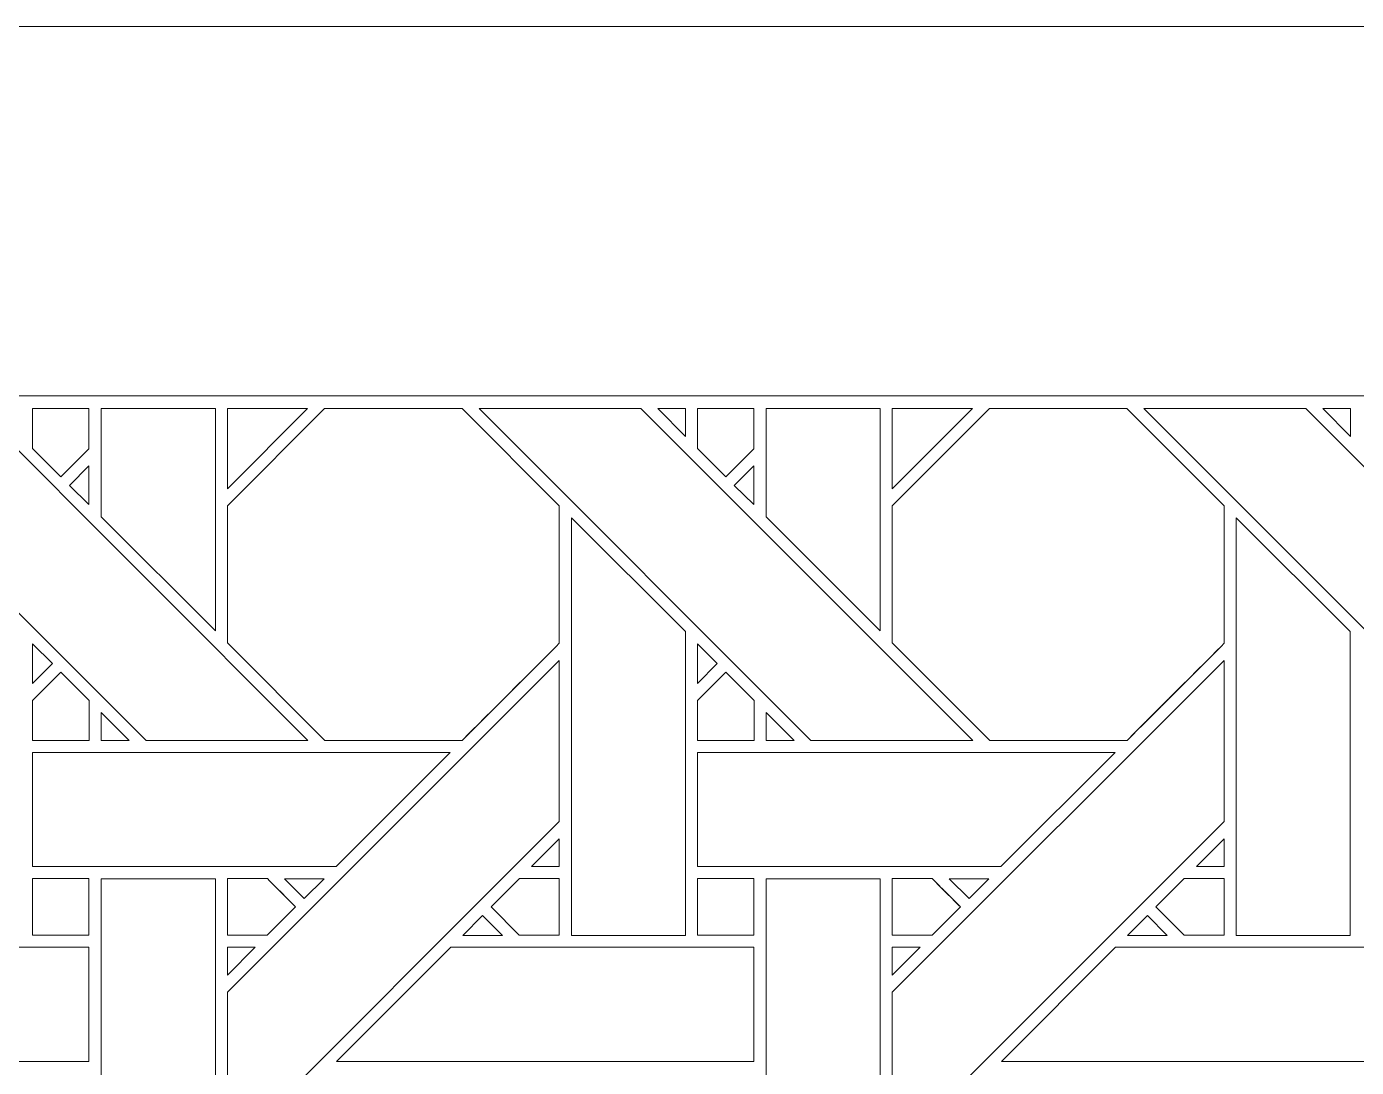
# Model space of a CAD drawing. Header units: inches. Extents: x 4.9 to 19.9, y 3.1 to 15.1.
# Drawn here: x 14.231 to 16.129, y 13.61 to 15.095 of the extents above; entities that cross this region are included whole.
import ezdxf

# ---------------------------------------------------------------- set-up
doc = ezdxf.new("R2010")
doc.units = ezdxf.units.IN
doc.header["$MEASUREMENT"] = 0
doc.layers.add('Design', color=7, linetype='Continuous', lineweight=0)

msp = doc.modelspace()

# ---------------------------------------------------------------- linework, layer by layer
at = {"layer": 'Design'}
for points, knots in [([(4.8829, 15.0948), (4.8829, 15.0948), (4.8829, 3.0948), (4.8829, 3.0948), (4.8829, 3.0948), (19.8829, 3.0948), (19.8829, 3.0948), (19.8829, 3.0948), (19.8829, 15.0948), (19.8829, 15.0948), (19.8829, 15.0948), (4.8829, 15.0948), (4.8829, 15.0948)], [0, 0, 0, 0, 1, 1, 1, 2, 2, 2, 3, 3, 3, 4, 4, 4, 4]), ([(5.4052, 14.5679), (5.4052, 14.5679), (5.4052, 3.6216), (5.4052, 3.6216), (5.4052, 3.6216), (19.3605, 3.6216), (19.3605, 3.6216), (19.3605, 3.6216), (19.3605, 14.5679), (19.3605, 14.5679), (19.3605, 14.5679), (5.4052, 14.5679), (5.4052, 14.5679)], [0, 0, 0, 0, 1, 1, 1, 2, 2, 2, 3, 3, 3, 4, 4, 4, 4]), ([(14.6329, 14.076), (14.6329, 14.076), (14.4018, 14.076), (14.4018, 14.076), (14.4018, 14.076), (13.9283, 14.5497), (13.9283, 14.5497), (13.9283, 14.5497), (14.1592, 14.5497), (14.1592, 14.5497), (14.1592, 14.5497), (14.6329, 14.076), (14.6329, 14.076)], [0, 0, 0, 0, 1, 1, 1, 2, 2, 2, 3, 3, 3, 4, 4, 4, 4]), ([(14.3203, 14.5497), (14.3203, 14.5497), (14.3203, 14.4921), (14.3203, 14.4921), (14.3203, 14.4921), (14.2803, 14.4522), (14.2803, 14.4522), (14.2803, 14.4522), (14.24, 14.4925), (14.24, 14.4925), (14.24, 14.4925), (14.24, 14.5497), (14.24, 14.5497), (14.24, 14.5497), (14.3203, 14.5497), (14.3203, 14.5497)], [0, 0, 0, 0, 1, 1, 1, 2, 2, 2, 3, 3, 3, 4, 4, 4, 5, 5, 5, 5]), ([(14.3203, 14.5497), (14.3203, 14.5497), (14.3203, 14.4921), (14.3203, 14.4921), (14.3203, 14.4921), (14.2803, 14.4522), (14.2803, 14.4522), (14.2803, 14.4522), (14.24, 14.4925), (14.24, 14.4925), (14.24, 14.4925), (14.24, 14.5497), (14.24, 14.5497), (14.24, 14.5497), (14.3203, 14.5497), (14.3203, 14.5497)], [0, 0, 0, 0, 1, 1, 1, 2, 2, 2, 3, 3, 3, 4, 4, 4, 5, 5, 5, 5]), ([(14.5007, 14.5497), (14.5007, 14.5497), (14.5007, 14.2324), (14.5007, 14.2324), (14.5007, 14.2324), (14.3378, 14.3954), (14.3378, 14.3954), (14.3378, 14.3954), (14.3378, 14.5497), (14.3378, 14.5497), (14.3378, 14.5497), (14.5007, 14.5497), (14.5007, 14.5497)], [0, 0, 0, 0, 1, 1, 1, 2, 2, 2, 3, 3, 3, 4, 4, 4, 4]), ([(14.9915, 14.2148), (14.9737, 14.1969), (14.8618, 14.0851), (14.8528, 14.0761), (14.8528, 14.0761), (14.6571, 14.0761), (14.6571, 14.0761), (14.6571, 14.0761), (14.5179, 14.2153), (14.5179, 14.2153), (14.5179, 14.2153), (14.5179, 14.411), (14.5179, 14.411), (14.5179, 14.411), (14.6566, 14.5497), (14.6566, 14.5497), (14.6566, 14.5497), (14.8528, 14.5497), (14.8528, 14.5497), (14.8528, 14.5497), (14.9915, 14.411), (14.9915, 14.411), (14.9915, 14.411), (14.9915, 14.2148), (14.9915, 14.2148)], [0, 0, 0, 0, 1, 1, 1, 2, 2, 2, 3, 3, 3, 4, 4, 4, 5, 5, 5, 6, 6, 6, 7, 7, 7, 8, 8, 8, 8]), ([(14.5179, 14.4354), (14.5179, 14.4354), (14.5179, 14.5497), (14.5179, 14.5497), (14.5179, 14.5497), (14.6322, 14.5497), (14.6322, 14.5497), (14.6322, 14.5497), (14.5179, 14.4354), (14.5179, 14.4354)], [0, 0, 0, 0, 1, 1, 1, 2, 2, 2, 3, 3, 3, 3]), ([(14.8528, 14.5497), (14.8528, 14.5497), (14.9915, 14.411), (14.9915, 14.411), (14.9915, 14.411), (14.9915, 14.2148), (14.9915, 14.2148), (14.9734, 14.1965), (14.8615, 14.0848), (14.8528, 14.0761), (14.8528, 14.0761), (14.6571, 14.0761), (14.6571, 14.0761), (14.6571, 14.0761), (14.5179, 14.2153), (14.5179, 14.2153), (14.5179, 14.2153), (14.5179, 14.411), (14.5179, 14.411), (14.5179, 14.411), (14.6566, 14.5497), (14.6566, 14.5497), (14.6566, 14.5497), (14.8528, 14.5497), (14.8528, 14.5497)], [0, 0, 0, 0, 1, 1, 1, 2, 2, 2, 3, 3, 3, 4, 4, 4, 5, 5, 5, 6, 6, 6, 7, 7, 7, 8, 8, 8, 8]), ([(15.5816, 14.076), (15.5816, 14.076), (15.3506, 14.076), (15.3506, 14.076), (15.3506, 14.076), (14.877, 14.5497), (14.877, 14.5497), (14.877, 14.5497), (15.1079, 14.5497), (15.1079, 14.5497), (15.1079, 14.5497), (15.5816, 14.076), (15.5816, 14.076)], [0, 0, 0, 0, 1, 1, 1, 2, 2, 2, 3, 3, 3, 4, 4, 4, 4]), ([(15.1321, 14.5497), (15.1321, 14.5497), (15.1715, 14.5497), (15.1715, 14.5497), (15.1715, 14.5497), (15.1715, 14.5099), (15.1715, 14.5099), (15.1715, 14.5099), (15.1321, 14.5497), (15.1321, 14.5497)], [0, 0, 0, 0, 1, 1, 1, 2, 2, 2, 3, 3, 3, 3]), ([(15.269, 14.5497), (15.269, 14.5497), (15.269, 14.4921), (15.269, 14.4921), (15.269, 14.4921), (15.2291, 14.4522), (15.2291, 14.4522), (15.2291, 14.4522), (15.1887, 14.4925), (15.1887, 14.4925), (15.1887, 14.4925), (15.1887, 14.5497), (15.1887, 14.5497), (15.1887, 14.5497), (15.269, 14.5497), (15.269, 14.5497)], [0, 0, 0, 0, 1, 1, 1, 2, 2, 2, 3, 3, 3, 4, 4, 4, 5, 5, 5, 5]), ([(15.269, 14.5497), (15.269, 14.5497), (15.269, 14.4921), (15.269, 14.4921), (15.269, 14.4921), (15.2291, 14.4522), (15.2291, 14.4522), (15.2291, 14.4522), (15.1887, 14.4925), (15.1887, 14.4925), (15.1887, 14.4925), (15.1887, 14.5497), (15.1887, 14.5497), (15.1887, 14.5497), (15.269, 14.5497), (15.269, 14.5497)], [0, 0, 0, 0, 1, 1, 1, 2, 2, 2, 3, 3, 3, 4, 4, 4, 5, 5, 5, 5]), ([(15.4494, 14.5497), (15.4494, 14.5497), (15.4494, 14.2324), (15.4494, 14.2324), (15.4494, 14.2324), (15.2865, 14.3954), (15.2865, 14.3954), (15.2865, 14.3954), (15.2865, 14.5497), (15.2865, 14.5497), (15.2865, 14.5497), (15.4494, 14.5497), (15.4494, 14.5497)], [0, 0, 0, 0, 1, 1, 1, 2, 2, 2, 3, 3, 3, 4, 4, 4, 4]), ([(15.9403, 14.2148), (15.9225, 14.1969), (15.8105, 14.0851), (15.8016, 14.0761), (15.8016, 14.0761), (15.6058, 14.0761), (15.6058, 14.0761), (15.6058, 14.0761), (15.4666, 14.2153), (15.4666, 14.2153), (15.4666, 14.2153), (15.4666, 14.411), (15.4666, 14.411), (15.4666, 14.411), (15.6053, 14.5497), (15.6053, 14.5497), (15.6053, 14.5497), (15.8015, 14.5497), (15.8015, 14.5497), (15.8015, 14.5497), (15.9403, 14.411), (15.9403, 14.411), (15.9403, 14.411), (15.9403, 14.2148), (15.9403, 14.2148)], [0, 0, 0, 0, 1, 1, 1, 2, 2, 2, 3, 3, 3, 4, 4, 4, 5, 5, 5, 6, 6, 6, 7, 7, 7, 8, 8, 8, 8]), ([(15.4666, 14.4354), (15.4666, 14.4354), (15.4666, 14.5497), (15.4666, 14.5497), (15.4666, 14.5497), (15.581, 14.5497), (15.581, 14.5497), (15.581, 14.5497), (15.4666, 14.4354), (15.4666, 14.4354)], [0, 0, 0, 0, 1, 1, 1, 2, 2, 2, 3, 3, 3, 3]), ([(15.8015, 14.5497), (15.8015, 14.5497), (15.9403, 14.411), (15.9403, 14.411), (15.9403, 14.411), (15.9403, 14.2148), (15.9403, 14.2148), (15.922, 14.1964), (15.8102, 14.0848), (15.8016, 14.0761), (15.8016, 14.0761), (15.6058, 14.0761), (15.6058, 14.0761), (15.6058, 14.0761), (15.4666, 14.2153), (15.4666, 14.2153), (15.4666, 14.2153), (15.4666, 14.411), (15.4666, 14.411), (15.4666, 14.411), (15.6053, 14.5497), (15.6053, 14.5497), (15.6053, 14.5497), (15.8015, 14.5497), (15.8015, 14.5497)], [0, 0, 0, 0, 1, 1, 1, 2, 2, 2, 3, 3, 3, 4, 4, 4, 5, 5, 5, 6, 6, 6, 7, 7, 7, 8, 8, 8, 8]), ([(16.5303, 14.076), (16.5303, 14.076), (16.2993, 14.076), (16.2993, 14.076), (16.2993, 14.076), (15.8257, 14.5497), (15.8257, 14.5497), (15.8257, 14.5497), (16.0567, 14.5497), (16.0567, 14.5497), (16.0567, 14.5497), (16.5303, 14.076), (16.5303, 14.076)], [0, 0, 0, 0, 1, 1, 1, 2, 2, 2, 3, 3, 3, 4, 4, 4, 4]), ([(16.0808, 14.5497), (16.0808, 14.5497), (16.1202, 14.5497), (16.1202, 14.5497), (16.1202, 14.5497), (16.1202, 14.5099), (16.1202, 14.5099), (16.1202, 14.5099), (16.0808, 14.5497), (16.0808, 14.5497)], [0, 0, 0, 0, 1, 1, 1, 2, 2, 2, 3, 3, 3, 3]), ([(14.2925, 14.4401), (14.2925, 14.4401), (14.3203, 14.4679), (14.3203, 14.4679), (14.3203, 14.4679), (14.3203, 14.4127), (14.3203, 14.4127), (14.3203, 14.4127), (14.2925, 14.4401), (14.2925, 14.4401)], [0, 0, 0, 0, 1, 1, 1, 2, 2, 2, 3, 3, 3, 3]), ([(15.2412, 14.4401), (15.2412, 14.4401), (15.269, 14.4679), (15.269, 14.4679), (15.269, 14.4679), (15.269, 14.4127), (15.269, 14.4127), (15.269, 14.4127), (15.2412, 14.4401), (15.2412, 14.4401)], [0, 0, 0, 0, 1, 1, 1, 2, 2, 2, 3, 3, 3, 3]), ([(15.0087, 13.798), (15.0087, 13.798), (15.0087, 14.3939), (15.0087, 14.3939), (15.0087, 14.3939), (15.1714, 14.2317), (15.1714, 14.2317), (15.1714, 14.2317), (15.1714, 13.798), (15.1714, 13.798), (15.1714, 13.798), (15.0087, 13.798), (15.0087, 13.798)], [0, 0, 0, 0, 1, 1, 1, 2, 2, 2, 3, 3, 3, 4, 4, 4, 4]), ([(15.9574, 13.798), (15.9574, 13.798), (15.9574, 14.3939), (15.9574, 14.3939), (15.9574, 14.3939), (16.1201, 14.2317), (16.1201, 14.2317), (16.1201, 14.2317), (16.1201, 13.798), (16.1201, 13.798), (16.1201, 13.798), (15.9574, 13.798), (15.9574, 13.798)], [0, 0, 0, 0, 1, 1, 1, 2, 2, 2, 3, 3, 3, 4, 4, 4, 4]), ([(14.24, 14.1575), (14.24, 14.1575), (14.24, 14.2142), (14.24, 14.2142), (14.24, 14.2142), (14.2682, 14.1857), (14.2682, 14.1857), (14.2682, 14.1857), (14.24, 14.1575), (14.24, 14.1575)], [0, 0, 0, 0, 1, 1, 1, 2, 2, 2, 3, 3, 3, 3]), ([(15.1887, 14.1575), (15.1887, 14.1575), (15.1887, 14.2142), (15.1887, 14.2142), (15.1887, 14.2142), (15.2169, 14.1857), (15.2169, 14.1857), (15.2169, 14.1857), (15.1887, 14.1575), (15.1887, 14.1575)], [0, 0, 0, 0, 1, 1, 1, 2, 2, 2, 3, 3, 3, 3]), ([(14.9915, 13.9603), (14.9915, 13.9603), (14.5179, 13.4866), (14.5179, 13.4866), (14.5179, 13.4866), (14.5179, 13.7167), (14.5179, 13.7167), (14.5179, 13.7167), (14.9915, 14.1903), (14.9915, 14.1903), (14.9915, 14.1903), (14.9915, 13.9603), (14.9915, 13.9603)], [0, 0, 0, 0, 1, 1, 1, 2, 2, 2, 3, 3, 3, 4, 4, 4, 4]), ([(15.9403, 13.9603), (15.9403, 13.9603), (15.4666, 13.4866), (15.4666, 13.4866), (15.4666, 13.4866), (15.4666, 13.7167), (15.4666, 13.7167), (15.4666, 13.7167), (15.9403, 14.1903), (15.9403, 14.1903), (15.9403, 14.1903), (15.9403, 13.9603), (15.9403, 13.9603)], [0, 0, 0, 0, 1, 1, 1, 2, 2, 2, 3, 3, 3, 4, 4, 4, 4]), ([(14.24, 14.0759), (14.24, 14.0759), (14.24, 14.1332), (14.24, 14.1332), (14.24, 14.1332), (14.2803, 14.1735), (14.2803, 14.1735), (14.2803, 14.1735), (14.3207, 14.1332), (14.3207, 14.1332), (14.3207, 14.1332), (14.3207, 14.0759), (14.3207, 14.0759), (14.3207, 14.0759), (14.24, 14.0759), (14.24, 14.0759)], [0, 0, 0, 0, 1, 1, 1, 2, 2, 2, 3, 3, 3, 4, 4, 4, 5, 5, 5, 5]), ([(14.2803, 14.1735), (14.2803, 14.1735), (14.3207, 14.1332), (14.3207, 14.1332), (14.3207, 14.1332), (14.3207, 14.0759), (14.3207, 14.0759), (14.3207, 14.0759), (14.24, 14.0759), (14.24, 14.0759), (14.24, 14.0759), (14.24, 14.1332), (14.24, 14.1332), (14.24, 14.1332), (14.2803, 14.1735), (14.2803, 14.1735)], [0, 0, 0, 0, 1, 1, 1, 2, 2, 2, 3, 3, 3, 4, 4, 4, 5, 5, 5, 5]), ([(15.1887, 14.0759), (15.1887, 14.0759), (15.1887, 14.1332), (15.1887, 14.1332), (15.1887, 14.1332), (15.2291, 14.1735), (15.2291, 14.1735), (15.2291, 14.1735), (15.2694, 14.1332), (15.2694, 14.1332), (15.2694, 14.1332), (15.2694, 14.0759), (15.2694, 14.0759), (15.2694, 14.0759), (15.1887, 14.0759), (15.1887, 14.0759)], [0, 0, 0, 0, 1, 1, 1, 2, 2, 2, 3, 3, 3, 4, 4, 4, 5, 5, 5, 5]), ([(15.2291, 14.1735), (15.2291, 14.1735), (15.2694, 14.1332), (15.2694, 14.1332), (15.2694, 14.1332), (15.2694, 14.0759), (15.2694, 14.0759), (15.2694, 14.0759), (15.1887, 14.0759), (15.1887, 14.0759), (15.1887, 14.0759), (15.1887, 14.1332), (15.1887, 14.1332), (15.1887, 14.1332), (15.2291, 14.1735), (15.2291, 14.1735)], [0, 0, 0, 0, 1, 1, 1, 2, 2, 2, 3, 3, 3, 4, 4, 4, 5, 5, 5, 5]), ([(14.3379, 14.076), (14.3379, 14.076), (14.3379, 14.1158), (14.3379, 14.1158), (14.3379, 14.1158), (14.3776, 14.076), (14.3776, 14.076), (14.3776, 14.076), (14.3379, 14.076), (14.3379, 14.076)], [0, 0, 0, 0, 1, 1, 1, 2, 2, 2, 3, 3, 3, 3]), ([(15.2866, 14.076), (15.2866, 14.076), (15.2866, 14.1158), (15.2866, 14.1158), (15.2866, 14.1158), (15.3264, 14.076), (15.3264, 14.076), (15.3264, 14.076), (15.2866, 14.076), (15.2866, 14.076)], [0, 0, 0, 0, 1, 1, 1, 2, 2, 2, 3, 3, 3, 3]), ([(14.8357, 14.0588), (14.8357, 14.0588), (14.673, 13.8961), (14.673, 13.8961), (14.673, 13.8961), (14.24, 13.8961), (14.24, 13.8961), (14.24, 13.8961), (14.24, 14.0588), (14.24, 14.0588), (14.24, 14.0588), (14.8357, 14.0588), (14.8357, 14.0588)], [0, 0, 0, 0, 1, 1, 1, 2, 2, 2, 3, 3, 3, 4, 4, 4, 4]), ([(15.7844, 14.0588), (15.7844, 14.0588), (15.6217, 13.8961), (15.6217, 13.8961), (15.6217, 13.8961), (15.1887, 13.8961), (15.1887, 13.8961), (15.1887, 13.8961), (15.1887, 14.0588), (15.1887, 14.0588), (15.1887, 14.0588), (15.7844, 14.0588), (15.7844, 14.0588)], [0, 0, 0, 0, 1, 1, 1, 2, 2, 2, 3, 3, 3, 4, 4, 4, 4]), ([(14.9517, 13.8961), (14.9517, 13.8961), (14.9915, 13.9359), (14.9915, 13.9359), (14.9915, 13.9359), (14.9915, 13.8961), (14.9915, 13.8961), (14.9915, 13.8961), (14.9517, 13.8961), (14.9517, 13.8961)], [0, 0, 0, 0, 1, 1, 1, 2, 2, 2, 3, 3, 3, 3]), ([(15.9005, 13.8961), (15.9005, 13.8961), (15.9403, 13.9359), (15.9403, 13.9359), (15.9403, 13.9359), (15.9403, 13.8961), (15.9403, 13.8961), (15.9403, 13.8961), (15.9005, 13.8961), (15.9005, 13.8961)], [0, 0, 0, 0, 1, 1, 1, 2, 2, 2, 3, 3, 3, 3]), ([(14.3203, 13.8789), (14.3203, 13.8789), (14.3203, 13.7981), (14.3203, 13.7981), (14.3203, 13.7981), (14.24, 13.7981), (14.24, 13.7981), (14.24, 13.7981), (14.24, 13.8789), (14.24, 13.8789), (14.24, 13.8789), (14.3203, 13.8789), (14.3203, 13.8789)], [0, 0, 0, 0, 1, 1, 1, 2, 2, 2, 3, 3, 3, 4, 4, 4, 4]), ([(14.24, 13.7981), (14.24, 13.7981), (14.24, 13.8789), (14.24, 13.8789), (14.24, 13.8789), (14.3203, 13.8789), (14.3203, 13.8789), (14.3203, 13.8789), (14.3203, 13.7981), (14.3203, 13.7981), (14.3203, 13.7981), (14.24, 13.7981), (14.24, 13.7981)], [0, 0, 0, 0, 1, 1, 1, 2, 2, 2, 3, 3, 3, 4, 4, 4, 4]), ([(14.3378, 13.4466), (14.3378, 13.4466), (14.3378, 13.8788), (14.3378, 13.8788), (14.3378, 13.8788), (14.5007, 13.8788), (14.5007, 13.8788), (14.5007, 13.8788), (14.5007, 13.2837), (14.5007, 13.2837), (14.5007, 13.2837), (14.3378, 13.4466), (14.3378, 13.4466)], [0, 0, 0, 0, 1, 1, 1, 2, 2, 2, 3, 3, 3, 4, 4, 4, 4]), ([(14.5749, 13.8789), (14.5801, 13.8738), (14.6108, 13.8429), (14.6153, 13.8385), (14.6153, 13.8385), (14.5748, 13.7981), (14.5748, 13.7981), (14.5748, 13.7981), (14.5179, 13.7981), (14.5179, 13.7981), (14.5179, 13.7981), (14.5179, 13.8789), (14.5179, 13.8789), (14.5179, 13.8789), (14.5749, 13.8789), (14.5749, 13.8789)], [0, 0, 0, 0, 1, 1, 1, 2, 2, 2, 3, 3, 3, 4, 4, 4, 5, 5, 5, 5]), ([(14.6153, 13.8385), (14.6153, 13.8385), (14.5748, 13.7981), (14.5748, 13.7981), (14.5748, 13.7981), (14.5179, 13.7981), (14.5179, 13.7981), (14.5179, 13.7981), (14.5179, 13.8789), (14.5179, 13.8789), (14.5179, 13.8789), (14.5749, 13.8789), (14.5749, 13.8789), (14.5801, 13.8737), (14.6109, 13.8428), (14.6153, 13.8385)], [0, 0, 0, 0, 1, 1, 1, 2, 2, 2, 3, 3, 3, 4, 4, 4, 5, 5, 5, 5]), ([(14.5993, 13.8788), (14.5993, 13.8788), (14.6558, 13.8788), (14.6558, 13.8788), (14.6558, 13.8788), (14.6275, 13.8506), (14.6275, 13.8506), (14.6275, 13.8506), (14.5993, 13.8788), (14.5993, 13.8788)], [0, 0, 0, 0, 1, 1, 1, 2, 2, 2, 3, 3, 3, 3]), ([(14.9915, 13.8789), (14.9915, 13.8789), (14.9915, 13.7981), (14.9915, 13.7981), (14.9915, 13.7981), (14.9344, 13.7981), (14.9344, 13.7981), (14.9344, 13.7981), (14.8941, 13.8385), (14.8941, 13.8385), (14.8941, 13.8385), (14.9345, 13.8789), (14.9345, 13.8789), (14.9345, 13.8789), (14.9915, 13.8789), (14.9915, 13.8789)], [0, 0, 0, 0, 1, 1, 1, 2, 2, 2, 3, 3, 3, 4, 4, 4, 5, 5, 5, 5]), ([(14.9915, 13.7981), (14.9915, 13.7981), (14.9344, 13.7981), (14.9344, 13.7981), (14.9344, 13.7981), (14.8941, 13.8385), (14.8941, 13.8385), (14.8941, 13.8385), (14.9345, 13.8789), (14.9345, 13.8789), (14.9345, 13.8789), (14.9915, 13.8789), (14.9915, 13.8789), (14.9915, 13.8789), (14.9915, 13.7981), (14.9915, 13.7981)], [0, 0, 0, 0, 1, 1, 1, 2, 2, 2, 3, 3, 3, 4, 4, 4, 5, 5, 5, 5]), ([(15.269, 13.8789), (15.269, 13.8789), (15.269, 13.7981), (15.269, 13.7981), (15.269, 13.7981), (15.1887, 13.7981), (15.1887, 13.7981), (15.1887, 13.7981), (15.1887, 13.8789), (15.1887, 13.8789), (15.1887, 13.8789), (15.269, 13.8789), (15.269, 13.8789)], [0, 0, 0, 0, 1, 1, 1, 2, 2, 2, 3, 3, 3, 4, 4, 4, 4]), ([(15.1887, 13.7981), (15.1887, 13.7981), (15.1887, 13.8789), (15.1887, 13.8789), (15.1887, 13.8789), (15.269, 13.8789), (15.269, 13.8789), (15.269, 13.8789), (15.269, 13.7981), (15.269, 13.7981), (15.269, 13.7981), (15.1887, 13.7981), (15.1887, 13.7981)], [0, 0, 0, 0, 1, 1, 1, 2, 2, 2, 3, 3, 3, 4, 4, 4, 4]), ([(15.2865, 13.4466), (15.2865, 13.4466), (15.2865, 13.8788), (15.2865, 13.8788), (15.2865, 13.8788), (15.4494, 13.8788), (15.4494, 13.8788), (15.4494, 13.8788), (15.4494, 13.2837), (15.4494, 13.2837), (15.4494, 13.2837), (15.2865, 13.4466), (15.2865, 13.4466)], [0, 0, 0, 0, 1, 1, 1, 2, 2, 2, 3, 3, 3, 4, 4, 4, 4]), ([(15.5237, 13.8789), (15.5288, 13.8738), (15.5596, 13.8429), (15.564, 13.8385), (15.564, 13.8385), (15.5236, 13.7981), (15.5236, 13.7981), (15.5236, 13.7981), (15.4666, 13.7981), (15.4666, 13.7981), (15.4666, 13.7981), (15.4666, 13.8789), (15.4666, 13.8789), (15.4666, 13.8789), (15.5237, 13.8789), (15.5237, 13.8789)], [0, 0, 0, 0, 1, 1, 1, 2, 2, 2, 3, 3, 3, 4, 4, 4, 5, 5, 5, 5]), ([(15.5496, 13.8528), (15.5496, 13.8528), (15.564, 13.8385), (15.564, 13.8385), (15.564, 13.8385), (15.5236, 13.7981), (15.5236, 13.7981), (15.5236, 13.7981), (15.4666, 13.7981), (15.4666, 13.7981), (15.4666, 13.7981), (15.4666, 13.8789), (15.4666, 13.8789), (15.4666, 13.8789), (15.5237, 13.8789), (15.5237, 13.8789), (15.5293, 13.8733), (15.5399, 13.8626), (15.5496, 13.8528)], [0, 0, 0, 0, 1, 1, 1, 2, 2, 2, 3, 3, 3, 4, 4, 4, 5, 5, 5, 6, 6, 6, 6]), ([(15.548, 13.8788), (15.548, 13.8788), (15.6045, 13.8788), (15.6045, 13.8788), (15.6045, 13.8788), (15.5762, 13.8506), (15.5762, 13.8506), (15.5762, 13.8506), (15.548, 13.8788), (15.548, 13.8788)], [0, 0, 0, 0, 1, 1, 1, 2, 2, 2, 3, 3, 3, 3]), ([(15.9403, 13.8789), (15.9403, 13.8789), (15.9403, 13.7981), (15.9403, 13.7981), (15.9403, 13.7981), (15.8832, 13.7981), (15.8832, 13.7981), (15.8832, 13.7981), (15.8428, 13.8385), (15.8428, 13.8385), (15.8428, 13.8385), (15.8832, 13.8789), (15.8832, 13.8789), (15.8832, 13.8789), (15.9403, 13.8789), (15.9403, 13.8789)], [0, 0, 0, 0, 1, 1, 1, 2, 2, 2, 3, 3, 3, 4, 4, 4, 5, 5, 5, 5]), ([(15.9403, 13.7981), (15.9403, 13.7981), (15.8832, 13.7981), (15.8832, 13.7981), (15.8832, 13.7981), (15.8428, 13.8385), (15.8428, 13.8385), (15.8428, 13.8385), (15.8832, 13.8789), (15.8832, 13.8789), (15.8832, 13.8789), (15.9403, 13.8789), (15.9403, 13.8789), (15.9403, 13.8789), (15.9403, 13.7981), (15.9403, 13.7981)], [0, 0, 0, 0, 1, 1, 1, 2, 2, 2, 3, 3, 3, 4, 4, 4, 5, 5, 5, 5]), ([(14.8537, 13.798), (14.8537, 13.798), (14.8819, 13.8263), (14.8819, 13.8263), (14.8819, 13.8263), (14.9102, 13.798), (14.9102, 13.798), (14.9102, 13.798), (14.8537, 13.798), (14.8537, 13.798)], [0, 0, 0, 0, 1, 1, 1, 2, 2, 2, 3, 3, 3, 3]), ([(15.8024, 13.798), (15.8024, 13.798), (15.8307, 13.8263), (15.8307, 13.8263), (15.8307, 13.8263), (15.8589, 13.798), (15.8589, 13.798), (15.8589, 13.798), (15.8024, 13.798), (15.8024, 13.798)], [0, 0, 0, 0, 1, 1, 1, 2, 2, 2, 3, 3, 3, 3]), ([(14.3203, 13.7809), (14.3203, 13.7809), (14.3203, 13.6181), (14.3203, 13.6181), (14.3203, 13.6181), (13.725, 13.6181), (13.725, 13.6181), (13.725, 13.6181), (13.8878, 13.7809), (13.8878, 13.7809), (13.8878, 13.7809), (14.3203, 13.7809), (14.3203, 13.7809)], [0, 0, 0, 0, 1, 1, 1, 2, 2, 2, 3, 3, 3, 4, 4, 4, 4]), ([(14.5577, 13.7809), (14.5577, 13.7809), (14.5179, 13.7411), (14.5179, 13.7411), (14.5179, 13.7411), (14.5179, 13.7809), (14.5179, 13.7809), (14.5179, 13.7809), (14.5577, 13.7809), (14.5577, 13.7809)], [0, 0, 0, 0, 1, 1, 1, 2, 2, 2, 3, 3, 3, 3]), ([(15.269, 13.7809), (15.269, 13.7809), (15.269, 13.6181), (15.269, 13.6181), (15.269, 13.6181), (14.6737, 13.6181), (14.6737, 13.6181), (14.6737, 13.6181), (14.8365, 13.7809), (14.8365, 13.7809), (14.8365, 13.7809), (15.269, 13.7809), (15.269, 13.7809)], [0, 0, 0, 0, 1, 1, 1, 2, 2, 2, 3, 3, 3, 4, 4, 4, 4]), ([(15.5064, 13.7809), (15.5064, 13.7809), (15.4666, 13.7411), (15.4666, 13.7411), (15.4666, 13.7411), (15.4666, 13.7809), (15.4666, 13.7809), (15.4666, 13.7809), (15.5064, 13.7809), (15.5064, 13.7809)], [0, 0, 0, 0, 1, 1, 1, 2, 2, 2, 3, 3, 3, 3]), ([(16.2177, 13.7809), (16.2177, 13.7809), (16.2177, 13.6181), (16.2177, 13.6181), (16.2177, 13.6181), (15.6224, 13.6181), (15.6224, 13.6181), (15.6224, 13.6181), (15.7853, 13.7809), (15.7853, 13.7809), (15.7853, 13.7809), (16.2177, 13.7809), (16.2177, 13.7809)], [0, 0, 0, 0, 1, 1, 1, 2, 2, 2, 3, 3, 3, 4, 4, 4, 4])]:
    msp.add_open_spline(points, degree=3, knots=knots, dxfattribs=at)

doc.saveas('drawing.dxf')
